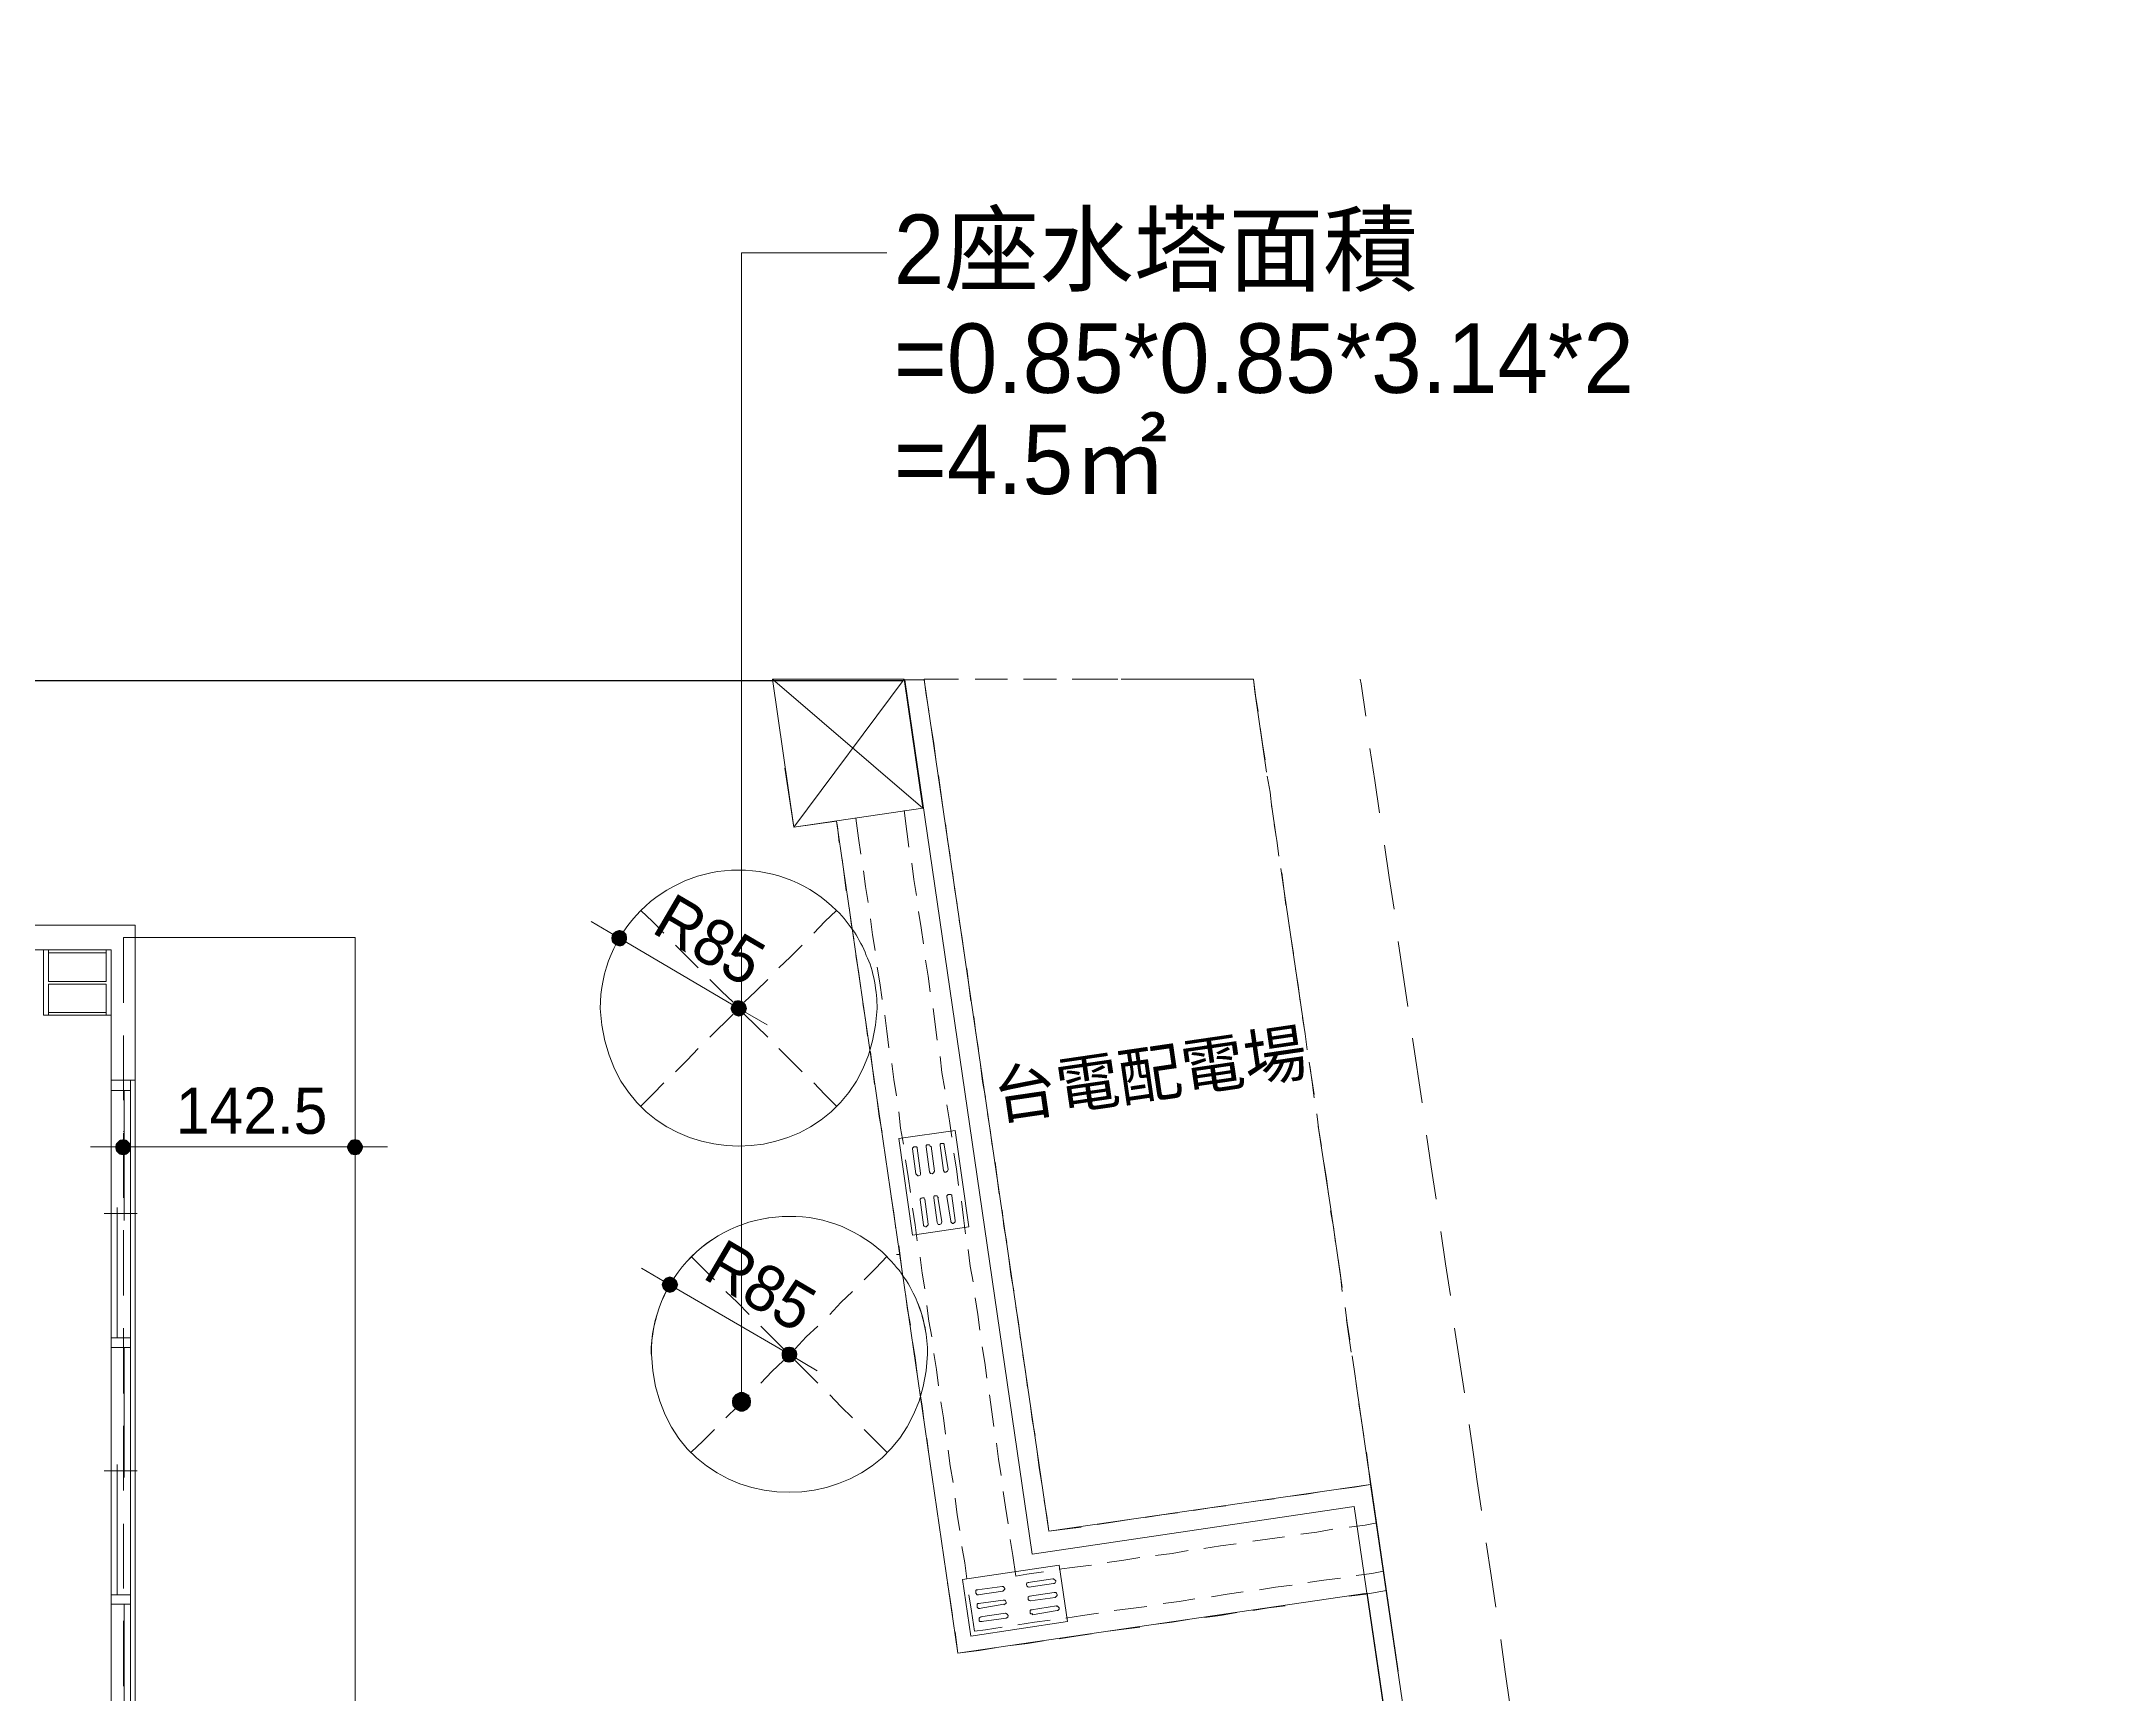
# Model space of a CAD drawing. Header units: millimetres. Extents: x 0 to 31017, y 0 to 21335.
# Drawn here: x 10071 to 11336, y 5995 to 7012 of the extents above; entities that cross this region are included whole.
import ezdxf
from ezdxf import colors
from ezdxf.entities.mleader import LeaderData, LeaderLine
from ezdxf.enums import TextEntityAlignment as Align
from ezdxf.math import Vec2, Vec3

# ---------------------------------------------------------------- set-up
doc = ezdxf.new("R2010")
doc.units = ezdxf.units.MM
for name, color, linetype in [('PDF_單色填滿', 7, 'Continuous'), ('PDF_幾何圖形', 7, 'Continuous'), ('PDF_文字', 7, 'Continuous')]:
    doc.layers.add(name, color=color, linetype=linetype)
doc.styles.add('PDF PMingLiU', font='')
doc.styles.get("Standard").update_dxf_attribs({"font": 'arial.ttf'})
doc.styles.get('PDF PMingLiU').set_extended_font_data('PMingLiU')

# ---------------------------------------------------------------- blocks, each defined once
blk = doc.blocks.new('建築底圖1140116')
blk.add_lwpolyline([(1710.1, -21908.9), (-1953.2, -21908.9)])
at = {"layer": 'PDF_單色填滿', "lineweight": 9}
for points in [[(1531.6, -22064.4), (1531.2, -22067), (1536.3, -22067)], [(1533.7, -22062.7), (1531.6, -22064.4), (1536.3, -22067)], [(1536.3, -22061.9), (1533.7, -22062.7), (1536.3, -22067)], [(1538.8, -22062.7), (1536.3, -22061.9), (1536.3, -22067)], [(1540.5, -22064.4), (1538.8, -22062.7), (1536.3, -22067)], [(1540.9, -22067), (1540.5, -22064.4), (1536.3, -22067)], [(1531.2, -22067), (1531.6, -22069.5), (1536.3, -22067)], [(1531.6, -22069.5), (1533.7, -22071.2), (1536.3, -22067)], [(1533.7, -22071.2), (1536.3, -22072.1), (1536.3, -22067)], [(1540.5, -22069.5), (1540.9, -22067), (1536.3, -22067)], [(1536.3, -22072.1), (1538.4, -22071.6), (1536.3, -22067)], [(1538.4, -22071.6), (1540.5, -22069.5), (1536.3, -22067)], [(1605.3, -22107.6), (1604.4, -22110.2), (1609.5, -22110.2)], [(1604.4, -22110.2), (1605.3, -22112.7), (1609.5, -22110.2)], [(1607, -22105.5), (1605.3, -22107.6), (1609.5, -22110.2)], [(1605.3, -22112.7), (1607, -22114.4), (1609.5, -22110.2)], [(1609.5, -22105.1), (1607, -22105.5), (1609.5, -22110.2)], [(1607, -22114.4), (1609.5, -22115.2), (1609.5, -22110.2)], [(1612.1, -22105.9), (1609.5, -22105.1), (1609.5, -22110.2)], [(1613.8, -22107.6), (1612.1, -22105.9), (1609.5, -22110.2)], [(1614.6, -22110.2), (1613.8, -22107.6), (1609.5, -22110.2)], [(1609.5, -22115.2), (1612.1, -22114.4), (1609.5, -22110.2)], [(1612.1, -22114.4), (1613.8, -22112.7), (1609.5, -22110.2)], [(1613.8, -22112.7), (1614.6, -22110.2), (1609.5, -22110.2)], [(1228.9, -22191), (1226.8, -22193.2), (1231.4, -22195.3)], [(1231.4, -22190.6), (1228.9, -22191), (1231.4, -22195.3)], [(1233.5, -22191), (1231.4, -22190.6), (1231.4, -22195.3)], [(1235.7, -22193.2), (1233.5, -22191), (1231.4, -22195.3)], [(1371.2, -22191), (1369.5, -22193.2), (1373.7, -22195.3)], [(1373.7, -22190.6), (1371.2, -22191), (1373.7, -22195.3)], [(1376.2, -22191), (1373.7, -22190.6), (1373.7, -22195.3)], [(1377.9, -22193.2), (1376.2, -22191), (1373.7, -22195.3)], [(1226.8, -22193.2), (1226.3, -22195.3), (1231.4, -22195.3)], [(1226.3, -22195.3), (1226.8, -22197.8), (1231.4, -22195.3)], [(1226.8, -22197.8), (1228.9, -22199.9), (1231.4, -22195.3)], [(1228.9, -22199.9), (1231.4, -22200.4), (1231.4, -22195.3)], [(1236.1, -22195.3), (1235.7, -22193.2), (1231.4, -22195.3)], [(1231.4, -22200.4), (1233.5, -22199.9), (1231.4, -22195.3)], [(1233.5, -22199.9), (1235.7, -22197.8), (1231.4, -22195.3)], [(1235.7, -22197.8), (1236.1, -22195.3), (1231.4, -22195.3)], [(1369.5, -22193.2), (1368.6, -22195.3), (1373.7, -22195.3)], [(1368.6, -22195.3), (1369.5, -22197.8), (1373.7, -22195.3)], [(1369.5, -22197.8), (1371.2, -22199.9), (1373.7, -22195.3)], [(1371.2, -22199.9), (1373.7, -22200.4), (1373.7, -22195.3)], [(1378.8, -22195.3), (1377.9, -22193.2), (1373.7, -22195.3)], [(1373.7, -22200.4), (1376.2, -22199.9), (1373.7, -22195.3)], [(1376.2, -22199.9), (1377.9, -22197.8), (1373.7, -22195.3)], [(1377.9, -22197.8), (1378.8, -22195.3), (1373.7, -22195.3)], [(1563, -22277.4), (1562.1, -22280), (1567.2, -22280)], [(1562.1, -22280), (1563, -22282.5), (1567.2, -22280)], [(1564.6, -22275.7), (1563, -22277.4), (1567.2, -22280)], [(1563, -22282.5), (1564.6, -22284.2), (1567.2, -22280)], [(1567.2, -22274.9), (1564.6, -22275.7), (1567.2, -22280)], [(1564.6, -22284.2), (1567.2, -22285), (1567.2, -22280)], [(1569.7, -22275.7), (1567.2, -22274.9), (1567.2, -22280)], [(1571.4, -22277.4), (1569.7, -22275.7), (1567.2, -22280)], [(1572.3, -22280), (1571.4, -22277.4), (1567.2, -22280)], [(1571.4, -22282.5), (1572.3, -22280), (1567.2, -22280)], [(1567.2, -22285), (1569.7, -22284.2), (1567.2, -22280)], [(1569.7, -22284.2), (1571.4, -22282.5), (1567.2, -22280)], [(1640.4, -22318.1), (1637.9, -22318.5), (1640.4, -22322.7)], [(1643, -22318.5), (1640.4, -22318.1), (1640.4, -22322.7)], [(1636.2, -22320.2), (1635.8, -22322.7), (1640.4, -22322.7)], [(1635.8, -22322.7), (1636.2, -22325.3), (1640.4, -22322.7)], [(1637.9, -22318.5), (1636.2, -22320.2), (1640.4, -22322.7)], [(1636.2, -22325.3), (1637.9, -22327.4), (1640.4, -22322.7)], [(1637.9, -22327.4), (1640.4, -22327.8), (1640.4, -22322.7)], [(1645.1, -22320.6), (1643, -22318.5), (1640.4, -22322.7)], [(1645.5, -22322.7), (1645.1, -22320.6), (1640.4, -22322.7)], [(1640.4, -22327.8), (1643, -22327.4), (1640.4, -22322.7)], [(1643, -22327.4), (1645.1, -22325.3), (1640.4, -22322.7)], [(1645.1, -22325.3), (1645.5, -22322.7), (1640.4, -22322.7)], [(1605.7, -22349.4), (1605.3, -22351.9), (1611.2, -22351.9)], [(1605.3, -22351.9), (1605.7, -22354.5), (1611.2, -22351.9)], [(1607.4, -22347.3), (1605.7, -22349.4), (1611.2, -22351.9)], [(1605.7, -22354.5), (1607.4, -22356.6), (1611.2, -22351.9)], [(1610, -22346), (1607.4, -22347.3), (1611.2, -22351.9)], [(1607.4, -22356.6), (1610, -22357.9), (1611.2, -22351.9)], [(1612.5, -22346), (1610, -22346), (1611.2, -22351.9)], [(1610, -22357.9), (1612.5, -22357.9), (1611.2, -22351.9)], [(1615, -22347.3), (1612.5, -22346), (1611.2, -22351.9)], [(1616.7, -22349.4), (1615, -22347.3), (1611.2, -22351.9)], [(1617.1, -22351.9), (1616.7, -22349.4), (1611.2, -22351.9)], [(1612.5, -22357.9), (1615, -22356.6), (1611.2, -22351.9)], [(1615, -22356.6), (1616.7, -22354.5), (1611.2, -22351.9)], [(1616.7, -22354.5), (1617.1, -22351.9), (1611.2, -22351.9)]]:
    blk.add_solid(points, dxfattribs=at)
at = {"layer": 'PDF_幾何圖形', "lineweight": 0}
for p, q in [((1643.4, -21998.8), (1637.9, -21962.4)), ((1669.6, -21995), (1643.4, -21998.8)), ((1744.2, -22506.5), (1669.6, -21995)), ((-1917.4, -22058.9), (1238.6, -22058.9)), ((1238.6, -22058.9), (1238.6, -22066.6)), ((1238.6, -22066.6), (1373.7, -22066.6)), ((1373.7, -22066.6), (1373.7, -22577.2)), ((1995.7, -22469.6), (1744.2, -22506.5)), ((2126.1, -23358.4), (1995.7, -22469.6))]:
    blk.add_line(p, q, dxfattribs=at)
at = {"layer": 'PDF_幾何圖形', "lineweight": 9}
for points in [[(1611.2, -22351.9), (1611.2, -21645.7), (1700.6, -21645.7)], [(1626.9, -22120.3), (1609.5, -22110.2), (1536.3, -22067), (1518.9, -22056.8)], [(1211.1, -22195.3), (1231.4, -22195.3), (1393.6, -22195.3)], [(1231.4, -22195.3), (1231.4, -22205.4)], [(1373.7, -22195.3), (1373.7, -22205.4)], [(1657.8, -22332.9), (1640.4, -22322.7), (1567.2, -22280), (1549.8, -22269.8)]]:
    blk.add_lwpolyline(points, dxfattribs=at)
at = {"layer": 'PDF_幾何圖形', "lineweight": 0}
for points in [[(1415.2, -25919.5), (2063, -25836.1), (2419.5, -25366.6), (1987.6, -22416.3), (1789.9, -22445.5), (1711.6, -21908.2), (1723.4, -21908.2), (1800.1, -22431.5), (1997.8, -22402.7), (2226.8, -23963), (2431.8, -25369.5), (2069.3, -25847.5), (1416.9, -25931.8)], [(1630.3, -21907.8), (1722.6, -21987)], [(1711.1, -21907.8), (1643.4, -21998.8)], [(1744.6, -21907.8), (1723.4, -21907.8), (1724.7, -21917.5), (1726.4, -21927.3)], [(1774.7, -21907.8), (1754.8, -21907.8)], [(1804.7, -21907.8), (1784.4, -21907.8)], [(1834.8, -21907.8), (1814.5, -21907.8)], [(1842.4, -21907.8), (1822.5, -21907.8)], [(1864.4, -21907.8), (1844.5, -21907.8)], [(1933.9, -21964.9), (1926.7, -21915.4), (1925.8, -21907.8), (1862.3, -21907.8)], [(1894.5, -21907.8), (1874.6, -21907.8)], [(1928.8, -21927.7), (1927.1, -21917.9), (1925.8, -21907.8), (1904.6, -21907.8)], [(1994.8, -21930.6), (1991.9, -21910.7), (1991.4, -21907.8)], [(1727.7, -21937.4), (1729.3, -21947.2), (1730.6, -21956.9)], [(1933, -21957.3), (1931.3, -21947.6), (1930, -21937.4)], [(2003.3, -21989.9), (2000.3, -21970), (1997.4, -21950.5)], [(1732.3, -21967.1), (1734.9, -21986.5)], [(1937.2, -21987), (1936, -21977.2), (1934.3, -21967.5)], [(1711.1, -21988.6), (1712.8, -22001.4), (1714.1, -22011.1)], [(1939.8, -22004.7), (1936.8, -21984.8)], [(1669.6, -21995), (1670.1, -21998.4), (1671.3, -22008.1)], [(1681.5, -21993.3), (1683.2, -22005.6), (1684.5, -22015.3)], [(1736.5, -21996.7), (1737.8, -22006.4), (1739.5, -22016.6)], [(1941.5, -22016.6), (1940.2, -22006.9), (1938.5, -21997.1)], [(2012.2, -22049.2), (2009.2, -22029.7), (2006.3, -22009.8)], [(1673, -22018.3), (1675.6, -22037.8)], [(1686.2, -22025.5), (1687.4, -22035.2), (1689.1, -22045)], [(1715.8, -22020.8), (1717.1, -22031), (1718.8, -22040.7)], [(1740.8, -22026.3), (1742.1, -22036.1), (1743.7, -22046.2)], [(1957.1, -22123.3), (1942.7, -22024.2)], [(1945.7, -22046.7), (1944.4, -22036.5), (1943.2, -22026.8)], [(1549.4, -22050), (1556.6, -22056.8), (1563.4, -22064)], [(1677.3, -22047.9), (1678.5, -22057.7), (1680.2, -22067.4)], [(1720, -22050.5), (1721.7, -22060.6), (1723, -22070.4)], [(1690.4, -22055.1), (1691.7, -22064.9), (1693.4, -22074.6)], [(1745, -22056), (1746.7, -22065.7), (1748, -22075.9)], [(1950.4, -22076.3), (1948.7, -22066.1), (1947.4, -22056.4)], [(1536.3, -22067), (1536.7, -22067.4)], [(1570.6, -22071.2), (1584.5, -22085.2)], [(1634.1, -22085.2), (1641.3, -22078.4), (1648.5, -22071.2)], [(1681.5, -22077.6), (1683.2, -22087.3), (1684.5, -22097.5)], [(2020.7, -22108.9), (2014.7, -22069.1)], [(1694.6, -22084.8), (1696.3, -22094.5), (1697.6, -22104.7)], [(1724.3, -22080.5), (1726, -22090.3), (1727.2, -22100)], [(1749.7, -22085.6), (1750.9, -22095.8), (1752.2, -22105.5)], [(1954.6, -22105.9), (1953.3, -22095.8), (1951.6, -22086)], [(1591.7, -22092.4), (1598.9, -22099.6), (1606.1, -22106.4)], [(1612.9, -22106.4), (1620.1, -22099.6), (1627.3, -22092.4)], [(1591.7, -22127.9), (1606.1, -22113.6)], [(1609.5, -22110.2), (1610, -22110.6)], [(1612.9, -22113.6), (1627.3, -22127.9)], [(1685.7, -22107.2), (1687.4, -22116.9), (1688.7, -22127.1)], [(1699.3, -22114.4), (1700.6, -22124.1), (1701.8, -22134.3)], [(1728.9, -22110.2), (1731.5, -22129.6)], [(1753.9, -22115.2), (1755.2, -22125.4), (1756.9, -22135.1)], [(1958.8, -22135.6), (1957.6, -22125.8), (1955.9, -22115.7)], [(2029.5, -22168.2), (2023.6, -22128.4)], [(1570.6, -22149.1), (1577.8, -22141.9), (1584.5, -22134.7)], [(1634.1, -22134.7), (1648.5, -22149.1)], [(1690.4, -22136.8), (1691.7, -22146.6), (1692.9, -22156.7)], [(1733.2, -22139.8), (1734.4, -22149.5), (1736.1, -22159.7)], [(1703.5, -22144), (1704.8, -22153.8), (1706.5, -22163.9)], [(1758.1, -22144.9), (1759.4, -22155), (1761.1, -22164.8)], [(1963.1, -22163.1), (1960.1, -22143.2)], [(1963.1, -22165.2), (1961.8, -22155.5), (1960.5, -22145.3)], [(1223.8, -22154.2), (1223.8, -22634.3), (1238.6, -22634.3), (1238.6, -22154.2)], [(1223.8, -22160.6), (1235.7, -22160.6)], [(1231.9, -22160.6), (1231.9, -22240.6)], [(1235.7, -22154.2), (1235.7, -22634.3)], [(1549.4, -22170.3), (1556.6, -22163.1), (1563.4, -22155.9)], [(1655.7, -22155.9), (1662.5, -22163.1), (1669.6, -22170.3)], [(1694.6, -22166.5), (1695.9, -22176.6), (1697.6, -22186.4)], [(1707.8, -22173.7), (1709, -22183.8), (1710.7, -22193.6)], [(1737.4, -22169.4), (1739.1, -22179.2), (1740.4, -22189.3)], [(1762.4, -22174.9), (1764.1, -22184.7), (1765.3, -22194.4)], [(1967.7, -22194.8), (1966, -22185.1), (1964.8, -22174.9)], [(1231.4, -22185.5), (1231.9, -22186)], [(1980.4, -22281.6), (1973.2, -22232.1), (1965.6, -22182.6)], [(2038, -22227.4), (2035, -22207.5), (2032.1, -22188.1)], [(1373.7, -22195.3), (1374.1, -22195.7)], [(1712, -22203.3), (1713.7, -22213.5), (1715, -22223.2)], [(1716.2, -22197), (1716.2, -22196.1), (1716.6, -22195.7), (1717.1, -22195.3), (1718.8, -22195.3), (1719.2, -22195.7), (1719.2, -22196.5)], [(1716.2, -22196.5), (1718.3, -22211.8), (1719.6, -22213.1), (1720, -22213.1), (1720.9, -22212.6), (1721.3, -22212.2), (1721.3, -22211.4), (1719.2, -22196.1)], [(1724.7, -22195.7), (1724.7, -22194.4), (1725.1, -22194), (1726.8, -22194), (1727.2, -22194.8), (1727.7, -22195.3)], [(1724.7, -22195.3), (1726.8, -22210.5)], [(1727.7, -22194.8), (1729.8, -22210.1)], [(1733.2, -22194.8), (1733.2, -22193.6), (1733.6, -22193.2), (1735.3, -22193.2), (1735.7, -22193.6), (1735.7, -22194.4)], [(1733.2, -22194.4), (1735.3, -22209.7)], [(1735.7, -22194), (1738.2, -22209.2)], [(1741.6, -22199.1), (1743.3, -22208.8), (1744.6, -22219)], [(1767, -22204.6), (1769.6, -22224.1)], [(1972, -22224.5), (1970.7, -22214.7), (1969, -22205)], [(1703.1, -22225.8), (1704.8, -22235.9), (1706.1, -22245.7)], [(1720.9, -22227.9), (1723, -22243.1), (1723, -22243.5), (1723.4, -22244), (1724.3, -22244.4), (1724.7, -22244.4), (1726, -22243.1), (1726, -22242.7), (1723.8, -22227.4)], [(1723.4, -22226.6), (1723.4, -22227), (1723.8, -22227.9)], [(1729.3, -22226.6), (1731.5, -22241.8)], [(1731.5, -22225.3), (1731.9, -22226.2), (1732.3, -22226.6)], [(1731.9, -22226.2), (1734.4, -22241.4)], [(1737.4, -22226.2), (1737.4, -22225.3), (1738.2, -22224.5), (1739.9, -22224.5), (1740.4, -22224.9), (1740.4, -22225.8)], [(1737.4, -22225.8), (1739.9, -22241), (1739.9, -22241.4), (1740.8, -22242.3), (1741.2, -22242.3), (1742.1, -22241.8), (1742.5, -22241.4), (1742.5, -22240.6), (1740.4, -22225.3)], [(1746.3, -22228.7), (1747.6, -22238.9), (1748.8, -22248.6)], [(1219.6, -22236.3), (1239.9, -22236.3)], [(1227.6, -22312.6), (1227.6, -22232.5)], [(1716.2, -22233), (1717.9, -22243.1), (1719.2, -22252.9)], [(1771.3, -22234.2), (1772.5, -22244), (1774.2, -22254.1)], [(1976.2, -22254.1), (1974.9, -22244.4), (1973.2, -22234.6)], [(2046.9, -22286.7), (2043.9, -22267.2), (2041, -22247.3)], [(1580.3, -22262.6), (1594.7, -22277)], [(1686.6, -22277), (1693.8, -22269.8), (1700.6, -22262.6)], [(1706.5, -22261.3), (1708.6, -22261.3)], [(1707.8, -22255.8), (1710.3, -22275.3)], [(1720.9, -22263), (1722.2, -22272.8), (1723.8, -22282.5)], [(1750.5, -22258.4), (1751.8, -22268.5), (1753.5, -22278.3)], [(1775.5, -22263.9), (1776.8, -22273.6), (1778.5, -22283.8)], [(1980.4, -22284.2), (1979.2, -22274), (1977.9, -22264.3)], [(1567.2, -22280), (1567.6, -22280.4)], [(1601.5, -22284.2), (1608.7, -22291), (1615.9, -22298.2)], [(1665.4, -22298.2), (1672.2, -22291), (1679.4, -22284.2)], [(1712, -22285.5), (1713.3, -22295.2), (1715, -22304.9)], [(1725.1, -22292.7), (1726.4, -22302.4), (1728.1, -22312.1)], [(1754.8, -22288), (1756.4, -22298.2), (1757.7, -22307.9)], [(1623.1, -22305.4), (1637, -22319.3)], [(1644.2, -22319.3), (1651, -22312.1), (1658.2, -22305.4)], [(1779.7, -22293.5), (1781.4, -22303.2), (1782.7, -22313.4)], [(1985.1, -22313.8), (1983.4, -22303.7), (1982.1, -22293.9)], [(1985.9, -22321.4), (1983, -22301.5)], [(1223.8, -22312.6), (1235.7, -22312.6)], [(1716.2, -22315.1), (1717.9, -22324.8), (1719.2, -22335)], [(1759, -22318.1), (1760.7, -22327.8), (1762, -22337.5)], [(2055.4, -22346.4), (2049.4, -22306.6)], [(1235.7, -22318.5), (1223.8, -22318.5)], [(1231.9, -22318.5), (1231.9, -22398.5)], [(1623.1, -22340.5), (1629.9, -22333.3), (1637, -22326.5)], [(1640.4, -22322.7), (1640.9, -22323.1)], [(1644.2, -22326.5), (1658.2, -22340.5)], [(1729.3, -22322.3), (1731, -22332), (1732.3, -22342.2)], [(1784, -22323.1), (1785.7, -22333.3), (1786.9, -22343)], [(1989.3, -22343.5), (1988, -22333.3), (1986.4, -22323.6)], [(2014.7, -22517.5), (1997.4, -22398.1), (1996.1, -22390.5), (1988.9, -22340.9)], [(1601.5, -22361.7), (1608.7, -22354.9), (1615.9, -22347.7)], [(1665.4, -22347.7), (1672.2, -22354.9), (1679.4, -22361.7)], [(1720.5, -22344.7), (1722.2, -22354.5), (1723.4, -22364.6)], [(1733.6, -22351.9), (1735.3, -22361.7), (1736.5, -22371.8)], [(1763.6, -22347.7), (1766.2, -22367.2)], [(1788.6, -22352.8), (1789.9, -22362.9), (1791.6, -22372.7)], [(1993.6, -22373.1), (1992.3, -22363.4), (1990.6, -22353.2)], [(1580.3, -22382.8), (1587.5, -22376.1), (1594.7, -22368.9)], [(1686.6, -22368.9), (1700.6, -22382.8)], [(2066, -22418.8), (2063, -22399.4), (2061.7, -22388.8), (2061.3, -22385.8), (2058.3, -22365.9)], [(1725.1, -22374.4), (1726.4, -22384.1), (1727.7, -22394.3)], [(1738.2, -22381.6), (1739.5, -22391.3), (1741.2, -22401.5)], [(1767.9, -22377.3), (1769.1, -22387.1), (1770.8, -22397.2)], [(1227.6, -22470.5), (1227.6, -22390.5)], [(1792.9, -22382.4), (1794.1, -22392.6), (1795.8, -22402.3)], [(1978.3, -22405.7), (1988, -22404.4), (1997.8, -22402.7), (1996.5, -22393), (1995.2, -22382.8)], [(1219.6, -22394.3), (1239.9, -22394.3)], [(1742.5, -22411.2), (1743.7, -22421.4), (1745.4, -22431.1)], [(1772.1, -22407), (1773.4, -22416.7), (1775.1, -22426.9)], [(1797.1, -22412.5), (1798.8, -22422.2), (1800.1, -22431.5), (1809.8, -22430.3), (1820, -22429)], [(1889, -22418.8), (1899.1, -22417.1), (1908.9, -22415.9)], [(1918.6, -22414.2), (1928.8, -22412.9), (1938.5, -22411.6)], [(1948.7, -22409.9), (1958.4, -22408.7), (1968.1, -22407)], [(1829.7, -22427.3), (1839.4, -22426), (1849.6, -22424.3)], [(1859.3, -22423.1), (1869.5, -22421.4), (1879.2, -22420.1)], [(1955, -22433.2), (1964.8, -22432), (1974.5, -22430.3)], [(1984.7, -22429), (1994.4, -22427.7), (2001.6, -22426.4)], [(1746.7, -22440.8), (1748.4, -22451), (1749.7, -22460.7)], [(1776.3, -22436.6), (1778, -22446.3), (1779.7, -22459), (1786.5, -22457.8), (1796.7, -22456.5)], [(1865.7, -22446.3), (1875.8, -22445.1), (1885.6, -22443.4)], [(1895.3, -22442.1), (1905.5, -22440.4), (1915.2, -22439.2)], [(1925.4, -22437.5), (1944.9, -22434.9)], [(2074.8, -22478.1), (2071.9, -22458.6), (2068.9, -22438.7)], [(1806.4, -22454.8), (1816.1, -22453.5), (1826.3, -22452.3)], [(1836, -22450.6), (1846.2, -22449.3), (1855.9, -22447.6)], [(1988.9, -22458.6), (1998.6, -22457.4), (2005.8, -22456.1)], [(1737.8, -22463.3), (1739.5, -22473.4), (1740.8, -22483.2)], [(1756.9, -22470.5), (1756, -22470.5), (1755.2, -22469.6), (1755.2, -22467.9), (1755.6, -22467.5), (1756.4, -22467.5)], [(1756.4, -22470.5), (1771.7, -22468.4), (1773, -22467.1), (1773, -22466.7), (1772.5, -22465.8), (1772.1, -22465.4), (1771.3, -22465.4), (1756, -22467.5)], [(1786.5, -22463.3), (1786.9, -22463.3), (1787.8, -22462.9)], [(1787.8, -22465.8), (1803, -22463.7), (1803.4, -22463.7), (1803.9, -22463.3), (1804.3, -22462.4), (1804.3, -22462), (1803, -22460.7), (1802.6, -22460.7), (1787.4, -22462.9)], [(1788.6, -22474.3), (1803.9, -22472.2), (1805.1, -22470.9), (1805.1, -22470.5), (1804.7, -22469.6), (1804.3, -22469.2), (1803.4, -22469.2), (1788.2, -22471.3)], [(1900, -22471.8), (1909.7, -22470.1), (1919.5, -22468.8)], [(1929.6, -22467.5), (1939.4, -22465.8), (1949.5, -22464.6)], [(1959.3, -22462.9), (1969, -22461.6), (1979.2, -22460.3)], [(1984.7, -22471.3), (1994.8, -22470.1), (2007.5, -22467.9)], [(1223.8, -22470.5), (1235.7, -22470.5)], [(1223.8, -22476.4), (1235.7, -22476.4)], [(1231.9, -22476.4), (1231.9, -22556.4)], [(1750.9, -22470.5), (1752.6, -22480.6), (1754.3, -22492.9), (1761.1, -22492.1), (1771.3, -22490.4)], [(1757.7, -22478.9), (1756.9, -22478.9), (1756, -22478.1), (1756, -22476.4), (1756.4, -22476), (1757.3, -22476)], [(1756.9, -22476), (1772.1, -22473.9), (1773, -22473.9), (1773.4, -22474.3), (1773.8, -22475.1), (1773.8, -22475.6), (1772.5, -22476.8)], [(1757.3, -22478.9), (1772.5, -22476.4)], [(1758.1, -22484), (1773.4, -22481.9)], [(1787.4, -22471.8), (1788.2, -22471.3), (1788.6, -22471.3)], [(1790.3, -22482.3), (1789, -22482.3), (1788.6, -22481.9), (1788.6, -22480.2), (1789, -22479.8), (1789.9, -22479.8)], [(1789.5, -22479.8), (1804.7, -22477.3)], [(1789.9, -22482.8), (1805.1, -22480.2), (1805.6, -22480.2), (1806.4, -22479.4), (1806.4, -22478.5), (1805.1, -22477.3), (1804.7, -22477.7)], [(1810.6, -22484.9), (1820.8, -22483.2), (1830.5, -22481.9)], [(1840.3, -22480.2), (1850.4, -22478.9), (1860.2, -22477.7)], [(1870.3, -22476), (1880.1, -22474.7), (1889.8, -22473)], [(1895.7, -22484.5), (1905.5, -22483.2), (1915.6, -22481.5)], [(1925.4, -22480.2), (1935.1, -22478.5), (1945.3, -22477.3)], [(1742.5, -22493.3), (1743.7, -22503.1), (1744.2, -22506.5), (1757.3, -22504.8), (1767, -22503.1)], [(1759, -22487), (1757.7, -22487), (1757.3, -22486.6), (1757.3, -22484.9), (1757.7, -22484.5), (1758.6, -22484)], [(1758.6, -22487), (1773.8, -22484.9)], [(1781, -22489.1), (1791.2, -22487.4), (1800.9, -22486.1)], [(1806.4, -22497.6), (1816.6, -22495.9), (1826.3, -22494.6)], [(1836.5, -22492.9), (1846.2, -22491.7), (1855.9, -22490.4)], [(1866.1, -22488.7), (1875.8, -22487.4), (1885.6, -22485.7)], [(1776.8, -22501.8), (1786.9, -22500.5), (1796.7, -22498.8)], [(2083.3, -22537.8), (2080.4, -22517.9), (2077.8, -22498)]]:
    blk.add_lwpolyline(points, dxfattribs=at)
for points in [[(1630.3, -21907.8), (1711.1, -21907.8), (1722.6, -21987), (1643.4, -21998.8)], [(-1074, -22058.9), (-1074, -22074.2), (1223.8, -22074.2), (1223.8, -22154.2), (1238.6, -22154.2), (1238.6, -22058.9)], [(1220.8, -22114.4), (1223.8, -22114.4), (1223.8, -22074.2), (1220.8, -22074.2), (1220.8, -22093.7), (1185.3, -22093.7), (1185.3, -22074.2), (1182.3, -22074.2), (1182.3, -22114.4), (1185.3, -22114.4), (1185.3, -22095.3), (1220.8, -22095.3)], [(1185.3, -22075.9), (1185.3, -22074.2), (1220.8, -22074.2), (1220.8, -22075.9)], [(1185.3, -22114.4), (1185.3, -22112.7), (1220.8, -22112.7), (1220.8, -22114.4)], [(1742.5, -22185.1), (1707.8, -22190.2), (1716.2, -22249.5), (1750.9, -22244.4)], [(1747.1, -22461.2), (1752.2, -22495.9), (1811.5, -22487), (1806.4, -22452.3)]]:
    blk.add_lwpolyline(points, close=True, dxfattribs=at)
at = {"layer": 'PDF_幾何圖形', "lineweight": 13}
for points in [[(1842.4, -21907.8), (1822.5, -21907.8)], [(1933.9, -21964.9), (1926.7, -21915.4), (1925.8, -21907.8), (1862.3, -21907.8)], [(1939.8, -22004.7), (1936.8, -21984.8)], [(1957.1, -22123.3), (1942.7, -22024.2)], [(1963.1, -22163.1), (1960.1, -22143.2)], [(1980.4, -22281.6), (1973.2, -22232.1), (1965.6, -22182.6)], [(1985.9, -22321.4), (1983, -22301.5)], [(2014.7, -22517.5), (1997.4, -22398.1), (1996.1, -22390.5), (1988.9, -22340.9)]]:
    blk.add_lwpolyline(points, dxfattribs=at)
at = {"layer": 'PDF_幾何圖形', "lineweight": 0}
blk.add_lwpolyline([(1655.7, -22064), (1662.5, -22056.8), (1669.6, -22050, 0.200152), (1609.5, -22025.1, 0.414055), (1524.4, -22110.2, -0.414055), (1609.5, -22025.1, -0.200152), (1669.6, -22050)], format="xyb", dxfattribs=at)
at = {"layer": 'PDF_幾何圖形', "lineweight": 5}
blk.add_lwpolyline([(1669.6, -22050, 0.200152), (1609.5, -22025.1, 0.414055), (1524.4, -22110.2)], format="xyb", dxfattribs=at)
for points in [[(1231.4, -22106.8), (1231.4, -22066.6), (1262.3, -22066.6)], [(1282.7, -22066.6), (1322.5, -22066.6)], [(1342.4, -22066.6), (1373.7, -22066.6), (1373.7, -22106.8)], [(1231.4, -22166.5), (1231.4, -22126.7)], [(1373.7, -22126.7), (1373.7, -22166.5)], [(1231.4, -22226.6), (1231.4, -22186.8)], [(1373.7, -22186.8), (1373.7, -22226.6)], [(1231.4, -22286.7), (1231.4, -22246.5)], [(1373.7, -22246.5), (1373.7, -22286.7)], [(1231.4, -22346.8), (1231.4, -22306.6)], [(1231.4, -22406.5), (1231.4, -22366.7)], [(1231.4, -22466.7), (1231.4, -22426.9)], [(1231.4, -22526.8), (1231.4, -22486.6)]]:
    blk.add_lwpolyline(points, dxfattribs=at)
at = {"layer": 'PDF_幾何圖形', "lineweight": 0}
for points in [[(1640.4, -22238, 0.416467), (1555.8, -22322.7, -0.416467)], [(1725.5, -22322.7, 0.100499), (1719.2, -22290.5, -0.100499)]]:
    blk.add_lwpolyline(points, format="xyb", close=True, dxfattribs=at)
at = {"layer": 'PDF_幾何圖形', "lineweight": 5}
for centre, radius, start, end in [((1640.1, -22322.4), 84.4, 89.7797, 180.2203), ((1643.1, -22322.3), 82.4, 359.6874, 22.6429)]:
    blk.add_arc(centre, radius, start, end, dxfattribs=at)
at = {"layer": 'PDF_幾何圖形', "lineweight": 0}
for points in [[(1680.7, -22063.2), (1676.7, -22058.6), (1674.6, -22054.4), (1669.6, -22050)], [(1680.7, -22063.2), (1676.7, -22058.6), (1674.6, -22054.4), (1669.6, -22050)], [(1687.9, -22077.6), (1686.2, -22072.3), (1683.1, -22067.9), (1680.7, -22063.2)], [(1687.9, -22077.6), (1686.2, -22072.3), (1683.1, -22067.9), (1680.7, -22063.2)], [(1694.6, -22110.2), (1694.5, -22100.5), (1692.4, -22086.2), (1687.9, -22077.6)], [(1694.6, -22110.2), (1694.5, -22100.5), (1692.4, -22086.2), (1687.9, -22077.6)], [(1524.4, -22110.2), (1530.2, -22222.9), (1688.7, -22223.1), (1694.6, -22110.2)], [(1524.4, -22110.2), (1530.2, -22222.9), (1688.7, -22223.1), (1694.6, -22110.2)], [(1729.8, -22210.1), (1729.6, -22211.7), (1727.1, -22212.8), (1726.8, -22210.5)], [(1738.2, -22209.2), (1738, -22210.8), (1735.6, -22211.9), (1735.3, -22209.7)], [(1720.9, -22228.3), (1720.6, -22226.6), (1722.2, -22226.4), (1723.4, -22226.6)], [(1729.3, -22227), (1729.2, -22224.8), (1729.4, -22225.4), (1731.5, -22225.3)], [(1700.6, -22262.6), (1684.9, -22247), (1662.7, -22237.5), (1640.4, -22238)], [(1700.6, -22262.6), (1684.9, -22247), (1662.7, -22237.5), (1640.4, -22238)], [(1734.4, -22241.4), (1734.2, -22243), (1731.8, -22244.1), (1731.5, -22241.8)], [(1706.5, -22269.4), (1704.8, -22266.8), (1702.7, -22265.5), (1700.6, -22262.6)], [(1706.5, -22269.4), (1704.8, -22266.8), (1702.7, -22265.5), (1700.6, -22262.6)], [(1711.6, -22276.1), (1709.8, -22274), (1708.7, -22271.2), (1706.5, -22269.4)], [(1711.6, -22276.1), (1709.8, -22274), (1708.7, -22271.2), (1706.5, -22269.4)], [(1719.2, -22290.5), (1717.6, -22286.6), (1714, -22279.5), (1711.6, -22276.1)], [(1719.2, -22290.5), (1717.6, -22286.6), (1714, -22279.5), (1711.6, -22276.1)], [(1555.8, -22322.7), (1560.4, -22436), (1720.6, -22435.7), (1725.5, -22322.7)], [(1555.8, -22322.7), (1560.4, -22436), (1720.6, -22435.7), (1725.5, -22322.7)], [(1788.2, -22465.8), (1786.5, -22466.1), (1786.3, -22464.5), (1786.5, -22463.3)], [(1773.4, -22481.9), (1775, -22482.1), (1776.1, -22484.6), (1773.8, -22484.9)], [(1789, -22474.3), (1787.1, -22474.1), (1787.3, -22473.3), (1787.4, -22471.8)]]:
    blk.add_open_spline(points, degree=3, dxfattribs=at)
at = {"layer": 'PDF_幾何圖形', "lineweight": 5}
for points in [[(1680.7, -22063.2), (1676.7, -22058.6), (1674.6, -22054.4), (1669.6, -22050)], [(1687.9, -22077.6), (1686.2, -22072.3), (1683.1, -22067.9), (1680.7, -22063.2)], [(1694.6, -22110.2), (1694.5, -22100.5), (1692.4, -22086.2), (1687.9, -22077.6)], [(1524.4, -22110.2), (1530.2, -22222.9), (1688.7, -22223.1), (1694.6, -22110.2)], [(1700.6, -22262.6), (1684.9, -22247), (1662.7, -22237.5), (1640.4, -22238)], [(1706.5, -22269.4), (1704.8, -22266.8), (1702.7, -22265.5), (1700.6, -22262.6)], [(1711.6, -22276.1), (1709.8, -22274), (1708.7, -22271.2), (1706.5, -22269.4)], [(1719.2, -22290.5), (1717.6, -22286.6), (1714, -22279.5), (1711.6, -22276.1)], [(1555.8, -22322.7), (1560.4, -22436), (1720.6, -22435.7), (1725.5, -22322.7)]]:
    blk.add_open_spline(points, degree=3, dxfattribs=at)
at = {"layer": 'PDF_文字', "attachment_point": 4, "style": 'PDF PMingLiU'}
for s, insert, char_height in [('2座水塔面積', (1704.8, -21646), 42.67), ('=0.85*0.85*3.14*2', (1704.8, -21710.8), 42.671), ('=4.5㎡', (1704.8, -21773), 42.67), ('142.5', (1263.6, -22173.2), 28.45)]:
    blk.add_mtext(s, dxfattribs=dict(at, insert=insert, char_height=char_height))
at = {"layer": 'PDF_文字', "char_height": 28.45, "attachment_point": 4, "style": 'PDF PMingLiU'}
for s, insert, rotation in [('R85', (1562.2, -22050.9), 329.5907), ('台電配電場', (1766.5, -22166.1), 8.3315), ('R85', (1593.5, -22263.4), 329.5905)]:
    blk.add_mtext(s, dxfattribs=dict(at, insert=insert, rotation=rotation))
blk = doc.blocks.new('_DetailCallout')
at = {"color": 0, "linetype": 'ByBlock', "lineweight": -2, "transparency": 16777216}
blk.add_line((8, 0), (-8, 0), dxfattribs=at)
blk.add_circle((0, 0), 8, dxfattribs=at)
at = {"color": 0, "transparency": 16777216}
for tag, p in [('視圖號碼', (0, 1)), ('圖紙號碼', (0, -6))]:
    blk.add_attdef(tag, text='', height=3, dxfattribs=at).set_placement(p, align=Align.CENTER)

msp = doc.modelspace()

# ---------------------------------------------------------------- block references
at = {"color": 2}
msp.add_blockref('建築底圖1140116', (8890.2, 28527.4), dxfattribs=at)

# ---------------------------------------------------------------- leaders
at = {"color": 175, "true_color": 0x4554a5}
ml = msp.add_multileader_block('Standard', dxfattribs=at)
ml.set_content('_DetailCallout', color=(69, 84, 165), scale=15)
ml.set_attribute('視圖號碼', '冷藏庫', width=0)
ml.set_attribute('圖紙號碼', 'A機', width=0)
ml.set_leader_properties()
ml.build(insert=Vec2(0, 0))
ml.multileader.update_dxf_attribs({"leader_type": 0})
ctx = ml.context
ctx.base_point, ctx.plane_origin = Vec3(13190.9, 19361.9), Vec3(13310.9, 19361.9)
notes = []
notes.append((ctx, [(0, (0, 0, 0), (0, 0), (1, 0), 1, [])]))
ctx.block.insert = Vec3(13310.9, 19361.9)
at = {"color": 251, "true_color": 0x636466}
ml = msp.add_multileader_block('Standard', dxfattribs=at)
ml.set_content('_DetailCallout', color=(99, 100, 102), scale=15)
ml.set_attribute('視圖號碼', '急速庫', width=0)
ml.set_attribute('圖紙號碼', 'B', width=0)
ml.set_leader_properties()
ml.build(insert=Vec2(0, 0))
ml.multileader.update_dxf_attribs({"leader_type": 0})
ctx = ml.context
ctx.base_point, ctx.plane_origin = Vec3(11503.8, 17825.7), Vec3(11623.8, 17825.7)
notes.append((ctx, [(0, (0, 0, 0), (0, 0), (1, 0), 1, [])]))
ctx.block.insert = Vec3(11623.8, 17825.7)
ml = msp.add_multileader_block('Standard', dxfattribs=at)
ml.set_content('_DetailCallout', color=(99, 100, 102), scale=15)
ml.set_attribute('視圖號碼', '急速庫', width=0)
ml.set_attribute('圖紙號碼', 'A-2', width=0)
ml.set_leader_properties()
ml.build(insert=Vec2(0, 0))
ml.multileader.update_dxf_attribs({"leader_type": 0})
ctx = ml.context
ctx.base_point, ctx.plane_origin = Vec3(11836, 17825.7), Vec3(11956, 17825.7)
notes.append((ctx, [(0, (0, 0, 0), (0, 0), (1, 0), 1, [])]))
ctx.block.insert = Vec3(11956, 17825.7)
ml = msp.add_multileader_block('Standard', dxfattribs=at)
ml.set_content('_DetailCallout', color=(99, 100, 102), scale=15)
ml.set_attribute('視圖號碼', '急速庫', width=0)
ml.set_attribute('圖紙號碼', 'A-1', width=0)
ml.set_leader_properties()
ml.build(insert=Vec2(0, 0))
ml.multileader.update_dxf_attribs({"leader_type": 0})
ctx = ml.context
ctx.base_point, ctx.plane_origin = Vec3(12173, 17825.7), Vec3(12293, 17825.7)
notes.append((ctx, [(0, (0, 0, 0), (0, 0), (1, 0), 1, [])]))
ctx.block.insert = Vec3(12293, 17825.7)
at = {"color": 175, "true_color": 0x4554a5}
ml = msp.add_multileader_block('Standard', dxfattribs=at)
ml.set_content('_DetailCallout', color=(69, 84, 165), scale=15)
ml.set_attribute('視圖號碼', '急速庫', width=0)
ml.set_attribute('圖紙號碼', 'B機', width=0)
ml.set_leader_properties()
ml.build(insert=Vec2(0, 0))
ml.multileader.update_dxf_attribs({"leader_type": 0})
ctx = ml.context
ctx.base_point, ctx.plane_origin = Vec3(10848.7, 17628.1), Vec3(10968.7, 17628.1)
notes.append((ctx, [(0, (0, 0, 0), (0, 0), (1, 0), 1, [])]))
ctx.block.insert = Vec3(10968.7, 17628.1)
ml = msp.add_multileader_block('Standard', dxfattribs=at)
ml.set_content('_DetailCallout', color=(69, 84, 165), scale=15)
ml.set_attribute('視圖號碼', '半成品', width=0)
ml.set_attribute('圖紙號碼', 'B機', width=0)
ml.set_leader_properties()
ml.build(insert=Vec2(0, 0))
ml.multileader.update_dxf_attribs({"leader_type": 0})
ctx = ml.context
ctx.base_point, ctx.plane_origin = Vec3(10572.6, 17628.1), Vec3(10692.6, 17628.1)
notes.append((ctx, [(0, (0, 0, 0), (0, 0), (1, 0), 1, [])]))
ctx.block.insert = Vec3(10692.6, 17628.1)
ml = msp.add_multileader_block('Standard', dxfattribs=at)
ml.set_content('_DetailCallout', color=(69, 84, 165), scale=15)
ml.set_attribute('視圖號碼', '急速庫', width=0)
ml.set_attribute('圖紙號碼', 'A機', width=0)
ml.set_leader_properties()
ml.build(insert=Vec2(0, 0))
ml.multileader.update_dxf_attribs({"leader_type": 0})
ctx = ml.context
ctx.base_point, ctx.plane_origin = Vec3(10848.7, 17335.1), Vec3(10968.7, 17335.1)
notes.append((ctx, [(0, (0, 0, 0), (0, 0), (1, 0), 1, [])]))
ctx.block.insert = Vec3(10968.7, 17335.1)
ml = msp.add_multileader_block('Standard', dxfattribs=at)
ml.set_content('_DetailCallout', color=(69, 84, 165), scale=15)
ml.set_attribute('視圖號碼', '半成品', width=0)
ml.set_attribute('圖紙號碼', 'A機', width=0)
ml.set_leader_properties()
ml.build(insert=Vec2(0, 0))
ml.multileader.update_dxf_attribs({"leader_type": 0})
ctx = ml.context
ctx.base_point, ctx.plane_origin = Vec3(10572.6, 17335.1), Vec3(10692.6, 17335.1)
notes.append((ctx, [(0, (0, 0, 0), (0, 0), (1, 0), 1, [])]))
ctx.block.insert = Vec3(10692.6, 17335.1)
at = {"color": 251, "true_color": 0x636466}
ml = msp.add_multileader_block('Standard', dxfattribs=at)
ml.set_content('_DetailCallout', color=(99, 100, 102), scale=15)
ml.set_attribute('視圖號碼', '半成品', width=0)
ml.set_attribute('圖紙號碼', 'B', width=0)
ml.set_leader_properties()
ml.build(insert=Vec2(0, 0))
ml.multileader.update_dxf_attribs({"leader_type": 0})
ctx = ml.context
ctx.base_point, ctx.plane_origin = Vec3(11496.4, 16648.9), Vec3(11616.4, 16648.9)
notes.append((ctx, [(0, (0, 0, 0), (0, 0), (1, 0), 1, [])]))
ctx.block.insert = Vec3(11616.4, 16648.9)
ml = msp.add_multileader_block('Standard', dxfattribs=at)
ml.set_content('_DetailCallout', color=(99, 100, 102), scale=15)
ml.set_attribute('視圖號碼', '半成品', width=0)
ml.set_attribute('圖紙號碼', 'A-2', width=0)
ml.set_leader_properties()
ml.build(insert=Vec2(0, 0))
ml.multileader.update_dxf_attribs({"leader_type": 0})
ctx = ml.context
ctx.base_point, ctx.plane_origin = Vec3(11828.6, 16648.9), Vec3(11948.6, 16648.9)
notes.append((ctx, [(0, (0, 0, 0), (0, 0), (1, 0), 1, [])]))
ctx.block.insert = Vec3(11948.6, 16648.9)
ml = msp.add_multileader_block('Standard', dxfattribs=at)
ml.set_content('_DetailCallout', color=(99, 100, 102), scale=15)
ml.set_attribute('視圖號碼', '半成品', width=0)
ml.set_attribute('圖紙號碼', 'A-1', width=0)
ml.set_leader_properties()
ml.build(insert=Vec2(0, 0))
ml.multileader.update_dxf_attribs({"leader_type": 0})
ctx = ml.context
ctx.base_point, ctx.plane_origin = Vec3(12165.7, 16648.9), Vec3(12285.7, 16648.9)
notes.append((ctx, [(0, (0, 0, 0), (0, 0), (1, 0), 1, [])]))
ctx.block.insert = Vec3(12285.7, 16648.9)
ml = msp.add_multileader_block('Standard', dxfattribs=at)
ml.set_content('_DetailCallout', color=(99, 100, 102), scale=15)
ml.set_attribute('視圖號碼', '急速庫', width=0)
ml.set_attribute('圖紙號碼', 'A機', width=0)
ml.set_leader_properties()
ml.build(insert=Vec2(0, 0))
ml.multileader.update_dxf_attribs({"leader_type": 0})
ctx = ml.context
ctx.base_point, ctx.plane_origin = Vec3(10926.4, 16519.8), Vec3(11046.4, 16519.8)
notes.append((ctx, [(0, (0, 0, 0), (0, 0), (1, 0), 1, [])]))
ctx.block.insert = Vec3(11046.4, 16519.8)
ml = msp.add_multileader_block('Standard', dxfattribs=at)
ml.set_content('_DetailCallout', color=(99, 100, 102), scale=15)
ml.set_attribute('視圖號碼', '半成品', width=0)
ml.set_attribute('圖紙號碼', 'A機', width=0)
ml.set_leader_properties()
ml.build(insert=Vec2(0, 0))
ml.multileader.update_dxf_attribs({"leader_type": 0})
ctx = ml.context
ctx.base_point, ctx.plane_origin = Vec3(10650.3, 16519.8), Vec3(10770.3, 16519.8)
notes.append((ctx, [(0, (0, 0, 0), (0, 0), (1, 0), 1, [])]))
ctx.block.insert = Vec3(10770.3, 16519.8)
ml = msp.add_multileader_block('Standard', dxfattribs=at)
ml.set_content('_DetailCallout', color=(99, 100, 102), scale=15)
ml.set_attribute('視圖號碼', '急速庫', width=0)
ml.set_attribute('圖紙號碼', 'B機', width=0)
ml.set_leader_properties()
ml.build(insert=Vec2(0, 0))
ml.multileader.update_dxf_attribs({"leader_type": 0})
ctx = ml.context
ctx.base_point, ctx.plane_origin = Vec3(10996.4, 16154.2), Vec3(11116.4, 16154.2)
notes.append((ctx, [(0, (0, 0, 0), (0, 0), (1, 0), 1, [])]))
ctx.block.insert = Vec3(11116.4, 16154.2)
ml = msp.add_multileader_block('Standard', dxfattribs=at)
ml.set_content('_DetailCallout', color=(99, 100, 102), scale=15)
ml.set_attribute('視圖號碼', '半成品', width=0)
ml.set_attribute('圖紙號碼', 'B機', width=0)
ml.set_leader_properties()
ml.build(insert=Vec2(0, 0))
ml.multileader.update_dxf_attribs({"leader_type": 0})
ctx = ml.context
ctx.base_point, ctx.plane_origin = Vec3(10720.3, 16154.2), Vec3(10840.3, 16154.2)
notes.append((ctx, [(0, (0, 0, 0), (0, 0), (1, 0), 1, [])]))
ctx.block.insert = Vec3(10840.3, 16154.2)
for ctx, leaders in notes:
    for number, flags, end, landing, length, lines in leaders:
        leader = LeaderData()
        leader.index, (leader.has_last_leader_line, leader.has_dogleg_vector, leader.attachment_direction) = number, flags
        leader.last_leader_point, leader.dogleg_vector, leader.dogleg_length = Vec3(end), Vec3(landing), length
        for number, points, colour, breaks in lines:
            line = LeaderLine()
            line.index, line.vertices, line.color, line.breaks = number, Vec3.list(points), colors.encode_raw_color(colour), breaks
            leader.lines.append(line)
        ctx.leaders.append(leader)

doc.saveas('drawing.dxf')
